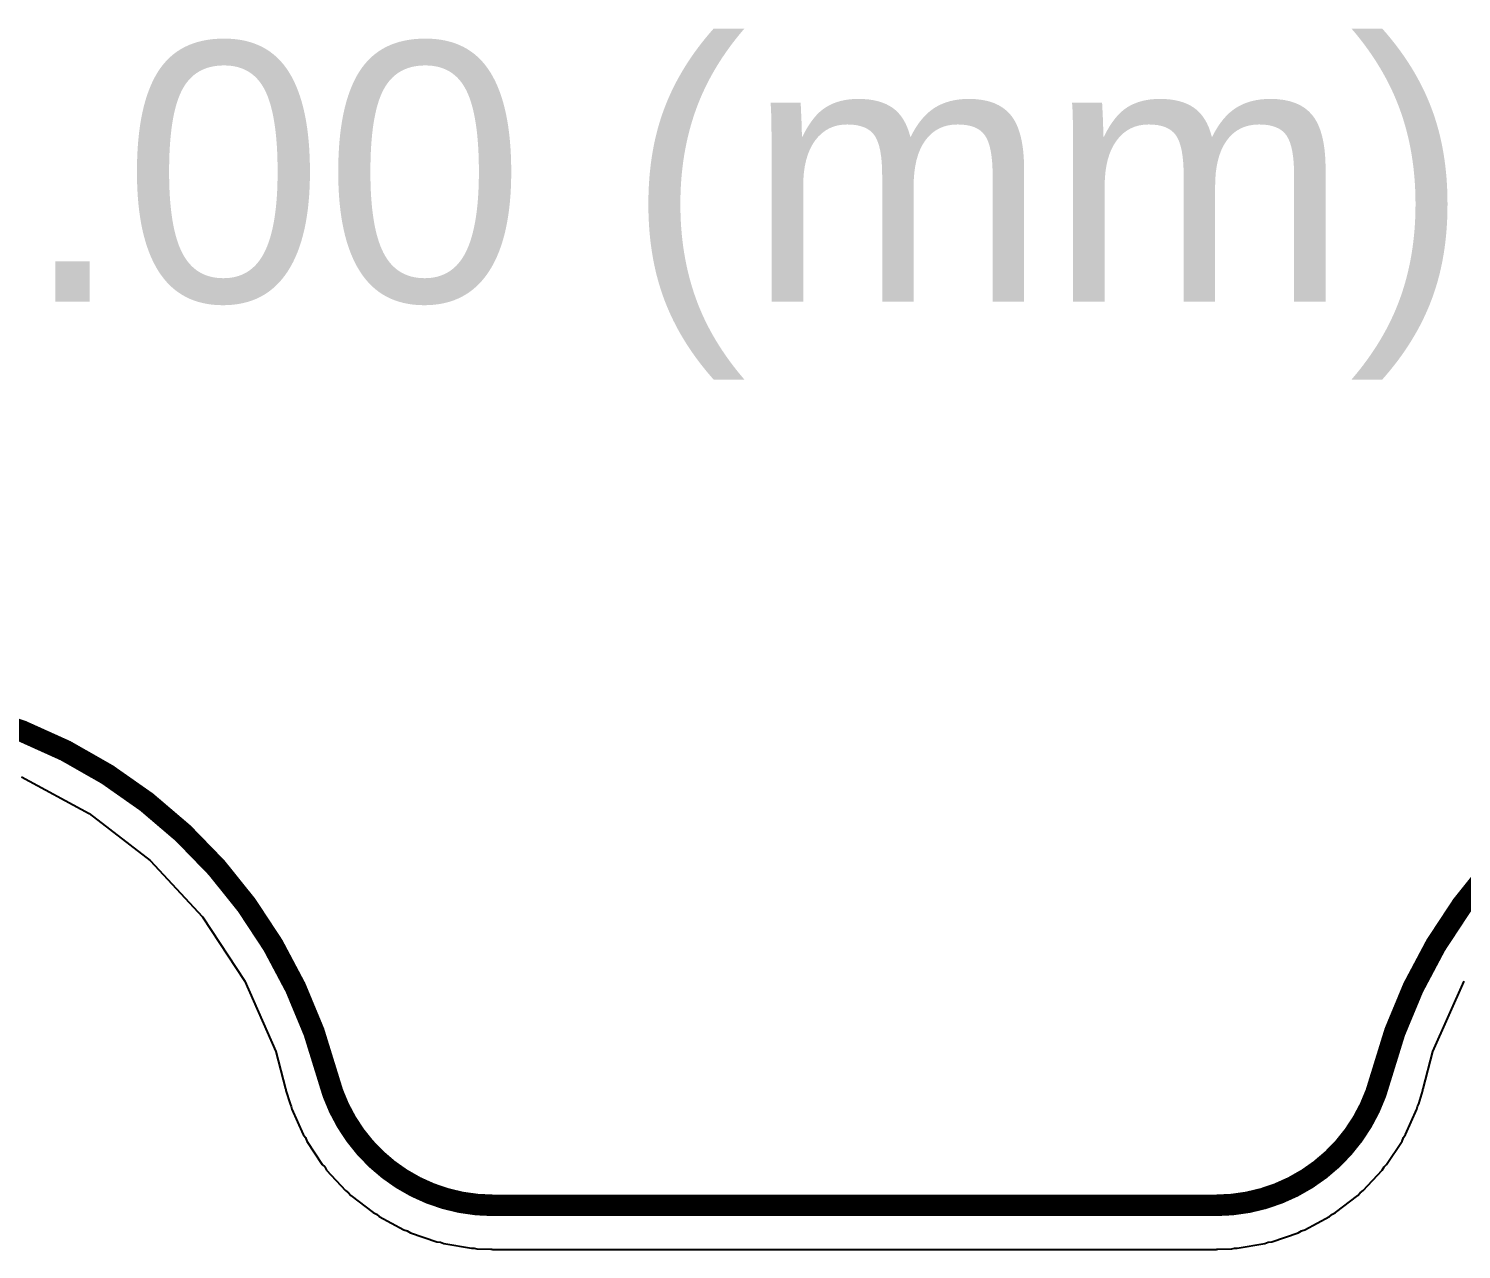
# Model space of a CAD drawing. Header units: inches. Extents: x -3 to 177, y -3 to 56.
# Drawn here: x 5.14 to 13.57, y 19.24 to 26.42 of the extents above; entities that cross this region are included whole.
import ezdxf

# ---------------------------------------------------------------- set-up
doc = ezdxf.new("R2010")
doc.units = ezdxf.units.IN
for name, color, linetype in [('Board Outline', 216, 'Continuous'), ('Bottom Layer', 5, 'Continuous'), ('Dimension', 6, 'Continuous')]:
    doc.layers.add(name, color=color, linetype=linetype)
doc.styles.add('Arial', font='', dxfattribs={"height": 0.2})
doc.styles.get('Arial').set_extended_font_data('Arial')

msp = doc.modelspace()

# ---------------------------------------------------------------- linework, layer by layer
at = {"layer": 'Board Outline'}
for points in [[(4, 22.5, 0.127, 0.127, -0.341999), (6.9047, 20.25, 0.127, 0.127, 0)], [(13.0953, 20.25, 0.127, 0.127, -0.341999), (16, 22.5, 0.127, 0.127, 0)], [(7.873, 19.5, 0.127, 0.127, -0.341999), (6.9047, 20.25, 0.127, 0.127, 0)], [(13.0953, 20.25, 0.127, 0.127, -0.341999), (12.127, 19.5, 0.127, 0.127, 0)], [(7.873, 19.5, 0.127, 0.127, 0), (12.127, 19.5, 0.127, 0.127, 0)]]:
    msp.add_lwpolyline(points, format="xyseb", dxfattribs=at)
for points in [[(6.873, 20.25, 0.0635, 0.0635, 1), (6.9365, 20.25, 0.0635, 0.0635, 1)], [(6.873, 20.25, 0.0635, 0.0635, 1), (6.9365, 20.25, 0.0635, 0.0635, 1)], [(13.0635, 20.25, 0.0635, 0.0635, 1), (13.127, 20.25, 0.0635, 0.0635, 1)], [(13.0635, 20.25, 0.0635, 0.0635, 1), (13.127, 20.25, 0.0635, 0.0635, 1)], [(7.8412, 19.5, 0.0635, 0.0635, 1), (7.9047, 19.5, 0.0635, 0.0635, 1)], [(7.8412, 19.5, 0.0635, 0.0635, 1), (7.9047, 19.5, 0.0635, 0.0635, 1)], [(12.0953, 19.5, 0.0635, 0.0635, 1), (12.1588, 19.5, 0.0635, 0.0635, 1)], [(12.0953, 19.5, 0.0635, 0.0635, 1), (12.1588, 19.5, 0.0635, 0.0635, 1)]]:
    msp.add_lwpolyline(points, format="xyseb", close=True, dxfattribs=at)
at = {"layer": 'Bottom Layer'}
for p, q in [((5.1011, 22.0203), (5.4996, 21.8056)), ((5.4996, 21.8056), (5.8575, 21.5284)), ((5.8575, 21.5284), (6.165, 21.1963)), ((6.165, 21.1963), (6.4139, 20.8182)), ((6.4139, 20.8182), (6.5974, 20.4044)), ((13.4026, 20.4044), (13.5861, 20.8182)), ((6.5974, 20.4044), (6.654, 20.1853)), ((13.346, 20.1853), (13.4026, 20.4044)), ((6.654, 20.1853), (6.6563, 20.1804)), ((6.6563, 20.1804), (6.6569, 20.175)), ((6.6569, 20.175), (6.6807, 20.0962)), ((13.3193, 20.0962), (13.3431, 20.175)), ((13.3431, 20.175), (13.3436, 20.1804)), ((13.3436, 20.1804), (13.346, 20.1853)), ((6.6807, 20.0962), (6.6883, 20.0819)), ((6.6883, 20.0819), (6.6919, 20.0662)), ((6.6919, 20.0662), (6.7586, 19.9157)), ((13.2414, 19.9157), (13.3081, 20.0662)), ((13.3081, 20.0662), (13.3117, 20.0819)), ((13.3117, 20.0819), (13.3193, 20.0962)), ((6.7586, 19.9157), (6.7709, 19.8982)), ((6.7709, 19.8982), (6.779, 19.8783)), ((13.221, 19.8783), (13.229, 19.8982)), ((13.229, 19.8982), (13.2414, 19.9157)), ((6.779, 19.8783), (6.8695, 19.7409)), ((13.1305, 19.7409), (13.221, 19.8783)), ((6.8695, 19.7409), (6.8846, 19.7256)), ((6.8846, 19.7256), (6.8958, 19.7073)), ((13.1042, 19.7073), (13.1154, 19.7256)), ((13.1154, 19.7256), (13.1305, 19.7409)), ((6.8958, 19.7073), (7.0076, 19.5866)), ((12.9924, 19.5866), (13.1042, 19.7073)), ((7.0076, 19.5866), (7.025, 19.574)), ((7.025, 19.574), (7.0391, 19.5578)), ((7.0391, 19.5578), (7.1692, 19.457)), ((12.8308, 19.457), (12.9609, 19.5578)), ((12.9609, 19.5578), (12.975, 19.574)), ((12.975, 19.574), (12.9924, 19.5866)), ((7.1692, 19.457), (7.1884, 19.4474)), ((7.1884, 19.4474), (7.2049, 19.4338)), ((7.2049, 19.4338), (7.3498, 19.3557)), ((12.6502, 19.3557), (12.7951, 19.4338)), ((12.7951, 19.4338), (12.8116, 19.4474)), ((12.8116, 19.4474), (12.8308, 19.457)), ((7.3498, 19.3557), (7.3703, 19.3494)), ((7.3703, 19.3494), (7.3888, 19.3386)), ((7.3888, 19.3386), (7.5445, 19.2854)), ((12.4555, 19.2854), (12.6112, 19.3386)), ((12.6112, 19.3386), (12.6297, 19.3494)), ((12.6297, 19.3494), (12.6502, 19.3557)), ((7.5445, 19.2854), (7.5658, 19.2825)), ((7.5658, 19.2825), (7.5859, 19.2749)), ((7.5859, 19.2749), (7.7482, 19.2479)), ((7.7482, 19.2479), (7.7643, 19.2484)), ((7.7643, 19.2484), (7.78, 19.2446)), ((7.78, 19.2446), (7.8623, 19.2413)), ((7.8623, 19.2413), (7.8677, 19.2421)), ((7.8677, 19.2421), (7.873, 19.241)), ((7.873, 19.241), (12.127, 19.241)), ((12.127, 19.241), (12.1323, 19.2421)), ((12.1323, 19.2421), (12.1377, 19.2413)), ((12.1377, 19.2413), (12.22, 19.2446)), ((12.22, 19.2446), (12.2357, 19.2484)), ((12.2357, 19.2484), (12.2518, 19.2479)), ((12.2518, 19.2479), (12.4141, 19.2749)), ((12.4141, 19.2749), (12.4342, 19.2825)), ((12.4342, 19.2825), (12.4555, 19.2854))]:
    msp.add_line(p, q, dxfattribs=at)

# ---------------------------------------------------------------- texts
at = {"layer": 'Dimension', "style": 'Arial'}
msp.add_text('25.00 (mm)', height=1.524, dxfattribs=at).set_placement((2.7378, 24.816))

doc.saveas('drawing.dxf')
